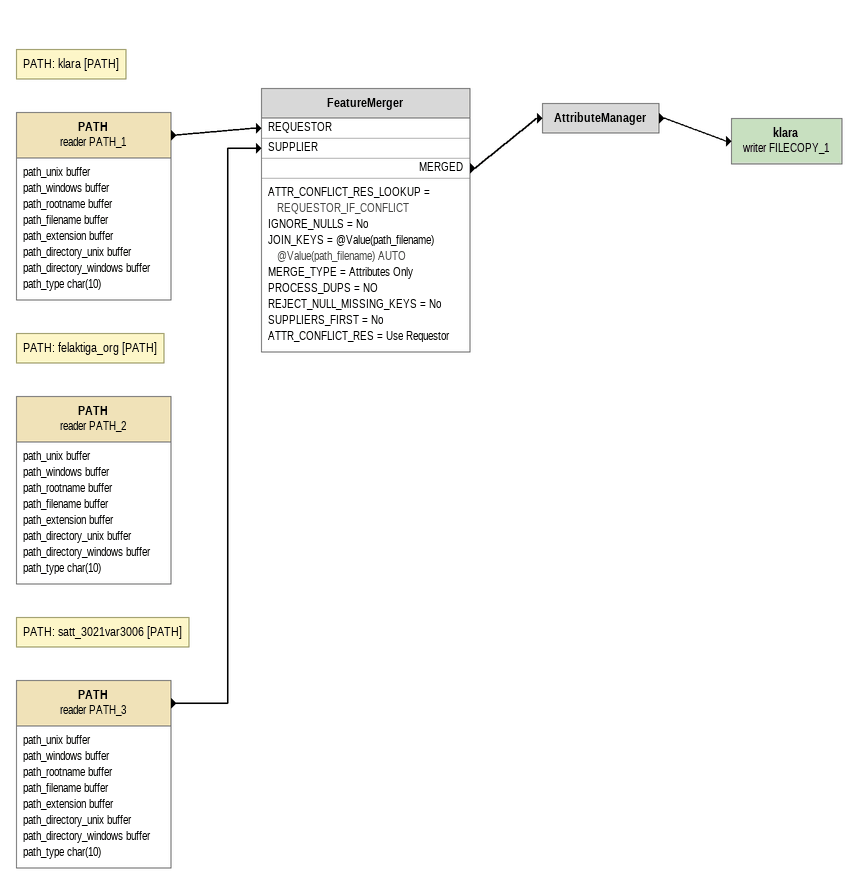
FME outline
Note: PATH: klara [PATH]
PATH (reader PATH_1)
    attributes: path_unix buffer, path_windows buffer, path_rootname buffer, path_filename buffer, path_extension buffer, path_directory_unix buffer, path_directory_windows buffer, path_type char(10)
    -> FeatureMerger [REQUESTOR]
Note: PATH: felaktiga_org [PATH]
PATH (reader PATH_2)
    attributes: path_unix buffer, path_windows buffer, path_rootname buffer, path_filename buffer, path_extension buffer, path_directory_unix buffer, path_directory_windows buffer, path_type char(10)
Note: PATH: satt_3021var3006 [PATH]
PATH (reader PATH_3)
    attributes: path_unix buffer, path_windows buffer, path_rootname buffer, path_filename buffer, path_extension buffer, path_directory_unix buffer, path_directory_windows buffer, path_type char(10)
    -> FeatureMerger [SUPPLIER]
FeatureMerger
    ATTR_CONFLICT_RES_LOOKUP = REQUESTOR_IF_CONFLICT
    IGNORE_NULLS = No
    JOIN_KEYS = @Value(path_filename) @Value(path_filename) AUTO
    MERGE_TYPE = Attributes Only
    PROCESS_DUPS = NO
    REJECT_NULL_MISSING_KEYS = No
    SUPPLIERS_FIRST = No
    ATTR_CONFLICT_RES = Use Requestor
    MERGED -> AttributeManager
AttributeManager
    -> klara (writer FILECOPY_1)
klara (writer FILECOPY_1)
